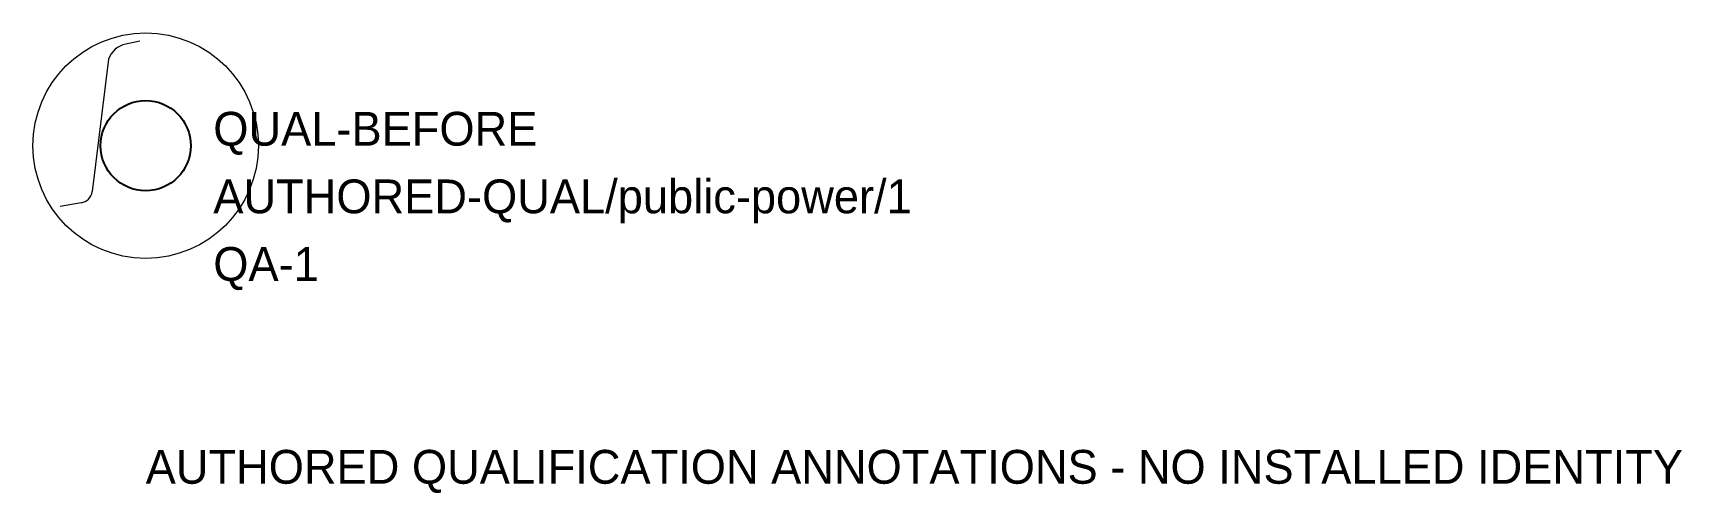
# Model space of a CAD drawing. Extents: x -5 to 68.2, y -15.4 to 5.
import ezdxf

# ---------------------------------------------------------------- set-up
doc = ezdxf.new("R2010")
doc.units = 0
doc.layers.get('0').update_dxf_attribs({"linetype": 'CONTINUOUS', "lineweight": 0})
doc.layers.add('ICT_QUAL_TEST_ONLY', color=7, linetype='Continuous')

# ---------------------------------------------------------------- blocks, each defined once
blk = doc.blocks.new('ICT_QUAL_TEST_ANCHOR')
at = {"layer": 'ICT_QUAL_TEST_ONLY'}
blk.add_circle((0, 0), 2, dxfattribs=at)

msp = doc.modelspace()

# ---------------------------------------------------------------- linework, layer by layer
at = {"color": 7, "linetype": 'CONTINUOUS', "lineweight": 18}
for p, q in [((-0.252, 4.64), (-0.878, 4.502)), ((-1.647, 3.843), (-2.371, -2.038)), ((-2.865, -2.532), (-3.789, -2.694))]:
    msp.add_line(p, q, dxfattribs=at)
msp.add_circle((0, 0), 5, dxfattribs=at)
for centre, radius, start, end in [((-0.691, 3.506), 1.014, 100.6132, 160.55413), ((-2.941, -1.962), 0.575, 277.56381, 352.40069)]:
    msp.add_arc(centre, radius, start, end, dxfattribs=at)

# ---------------------------------------------------------------- block references
at = {"layer": 'ICT_QUAL_TEST_ONLY'}
ref = msp.add_blockref('ICT_QUAL_TEST_ANCHOR', (0, 0), dxfattribs=at)
ref.add_attrib('MANUFACTURER', 'QUAL-BEFORE', (3, 0), dxfattribs={"height": 1.5})
ref.add_attrib('ICT_ID', 'AUTHORED-QUAL/public-power/1', (3, -3), dxfattribs={"height": 1.5})
ref.add_attrib('TAG', 'QA-1', (3, -6), dxfattribs={"height": 1.5})

# ---------------------------------------------------------------- texts
msp.add_text('AUTHORED QUALIFICATION ANNOTATIONS - NO INSTALLED IDENTITY', height=1.5, dxfattribs=at).set_placement((0, -15))

doc.saveas('drawing.dxf')
